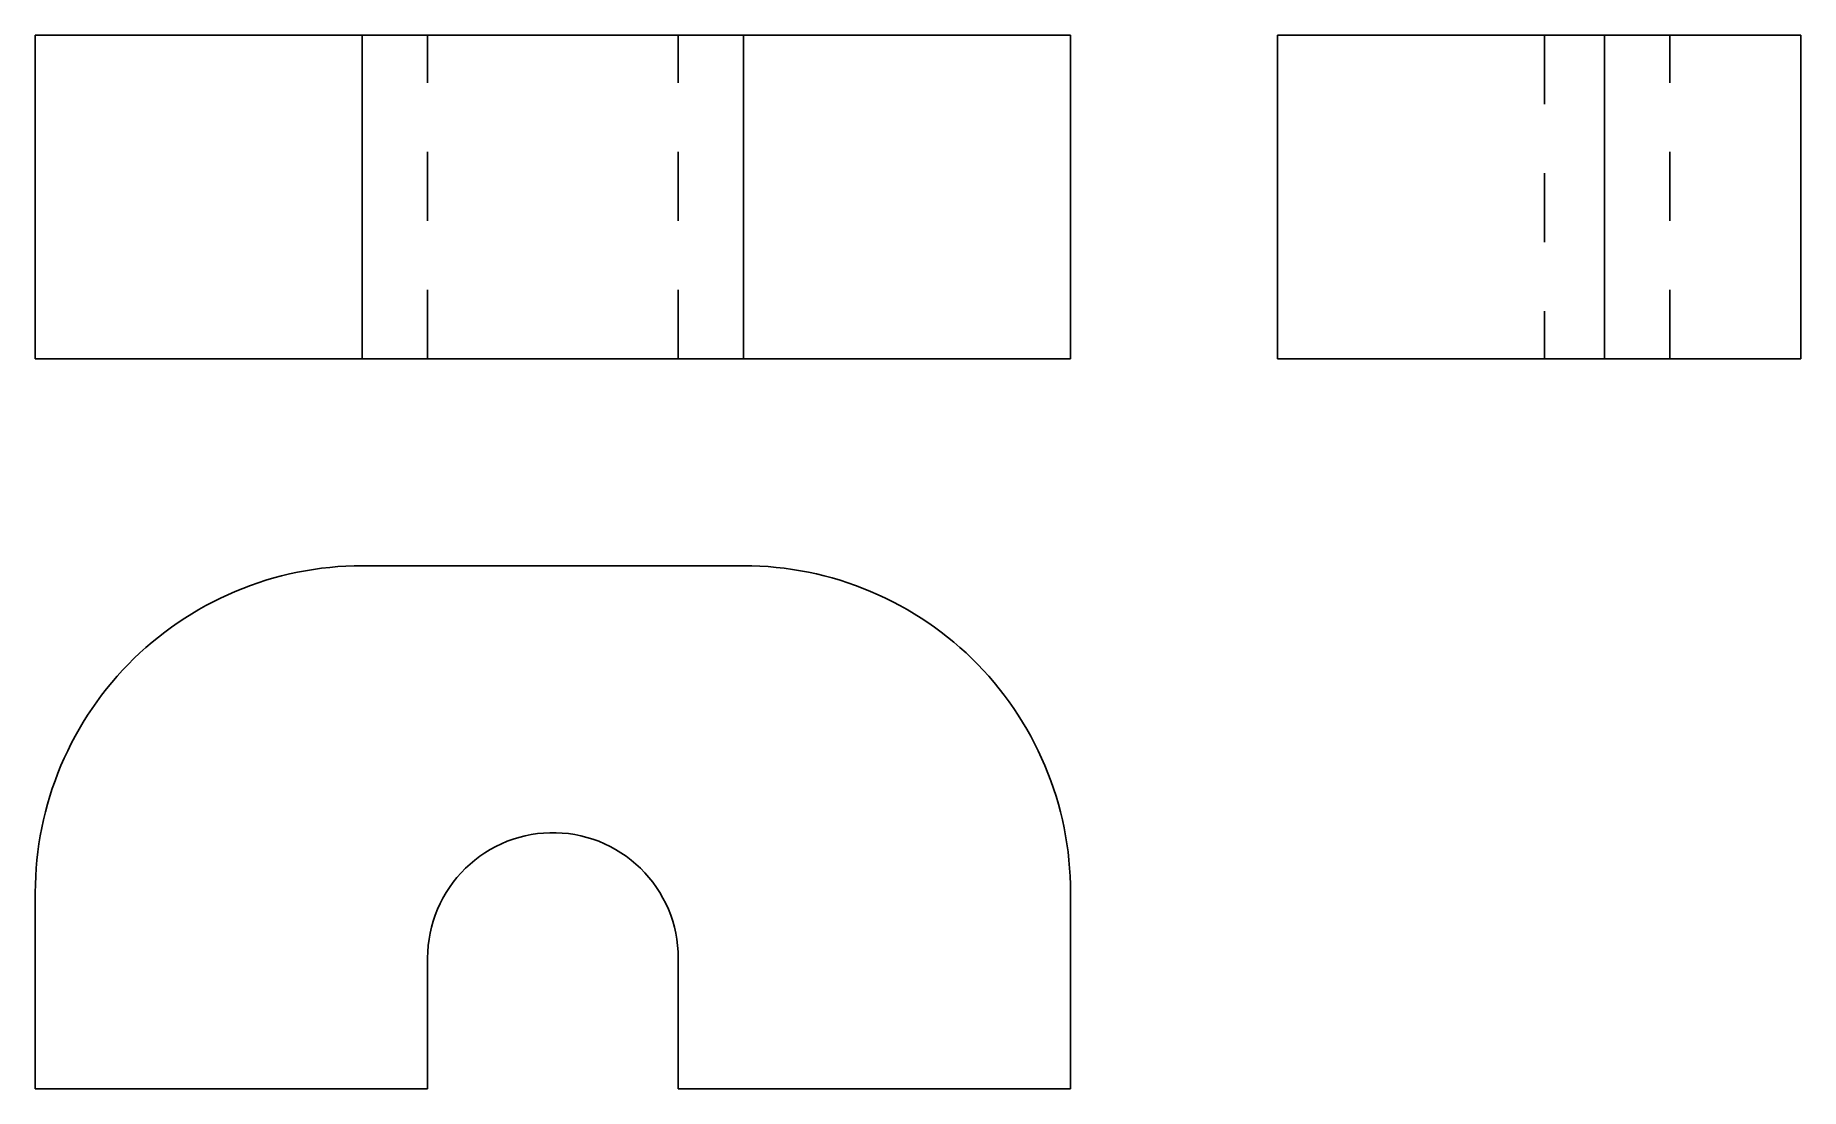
# Model space of a CAD drawing. Extents: x 0 to 2.56, y 0 to 1.53.
import ezdxf

# ---------------------------------------------------------------- set-up
doc = ezdxf.new("R2010")
doc.units = 0
doc.linetypes.add('HIDDEN', pattern=[0.075, 0.050025, -0.024975])
for name, color, linetype in [('FRONT', 7, 'CONTINUOUS'), ('FRONT_HID', 7, 'HIDDEN'), ('LEFT', 7, 'CONTINUOUS'), ('LEFT_HID', 7, 'HIDDEN'), ('TOP', 7, 'CONTINUOUS')]:
    doc.layers.add(name, color=color, linetype=linetype)

msp = doc.modelspace()

# ---------------------------------------------------------------- linework, layer by layer
at = {"layer": 'FRONT'}
for p, q in [((0, 1.057895), (0, 1.526645)), ((0.473684, 1.526645), (0, 1.526645)), ((1.026316, 1.526645), (0.473684, 1.526645)), ((0.473684, 1.057895), (0.473684, 1.526645)), ((1.5, 1.526645), (1.026316, 1.526645)), ((1.026316, 1.057895), (1.026316, 1.526645)), ((1.5, 1.057895), (1.5, 1.526645)), ((0.473684, 1.057895), (0, 1.057895)), ((1.026316, 1.057895), (0.473684, 1.057895)), ((1.5, 1.057895), (1.026316, 1.057895))]:
    msp.add_line(p, q, dxfattribs=at)
at = {"layer": 'FRONT_HID', "linetype": 'HIDDEN'}
for p, q in [((0, 1.526645), (0.568421, 1.526645)), ((0.568421, 1.057895), (0.568421, 1.526645)), ((0.568421, 1.057895), (0.568421, 1.526645)), ((0.568421, 1.526645), (0.931579, 1.526645)), ((0.931579, 1.057895), (0.931579, 1.526645)), ((0.931579, 1.057895), (0.931579, 1.526645)), ((0.931579, 1.526645), (1.5, 1.526645)), ((0, 1.057895), (0.568421, 1.057895)), ((0.568421, 1.057895), (0.931579, 1.057895)), ((0.931579, 1.057895), (1.5, 1.057895))]:
    msp.add_line(p, q, dxfattribs=at)
at = {"layer": 'LEFT'}
for p, q in [((1.8, 1.057895), (1.8, 1.526645)), ((1.8, 1.057895), (1.8, 1.526645)), ((1.8, 1.526645), (2.273684, 1.526645)), ((2.273684, 1.526645), (2.557895, 1.526645)), ((2.273684, 1.057895), (2.273684, 1.526645)), ((2.557895, 1.057895), (2.557895, 1.526645)), ((1.8, 1.057895), (2.273684, 1.057895)), ((2.273684, 1.057895), (2.557895, 1.057895))]:
    msp.add_line(p, q, dxfattribs=at)
at = {"layer": 'LEFT_HID', "linetype": 'HIDDEN'}
for p, q in [((2.368421, 1.526645), (2.186842, 1.526645)), ((2.186842, 1.526645), (2.368421, 1.526645)), ((2.186842, 1.526645), (2.186842, 1.057895)), ((2.557895, 1.526645), (2.368421, 1.526645)), ((2.368421, 1.526645), (2.557895, 1.526645)), ((2.368421, 1.057895), (2.368421, 1.526645)), ((2.368421, 1.057895), (2.368421, 1.526645)), ((2.368421, 1.057895), (2.186842, 1.057895)), ((2.186842, 1.057895), (2.368421, 1.057895)), ((2.557895, 1.057895), (2.368421, 1.057895)), ((2.368421, 1.057895), (2.557895, 1.057895))]:
    msp.add_line(p, q, dxfattribs=at)
at = {"layer": 'TOP'}
for p, q in [((0.356799, 0.743247), (0.345391, 0.74019)), ((0.36828, 0.746018), (0.356799, 0.743247)), ((0.379826, 0.748503), (0.36828, 0.746018)), ((0.39143, 0.750698), (0.379826, 0.748503)), ((0.403085, 0.752604), (0.39143, 0.750698)), ((0.414785, 0.754219), (0.403085, 0.752604)), ((0.42652, 0.755541), (0.414785, 0.754219)), ((0.438286, 0.75657), (0.42652, 0.755541)), ((0.450073, 0.757306), (0.438286, 0.75657)), ((0.461875, 0.757748), (0.450073, 0.757306)), ((0.473684, 0.757895), (0.461875, 0.757748)), ((1.026316, 0.757895), (0.473684, 0.757895)), ((1.038125, 0.757748), (1.026316, 0.757895)), ((1.049927, 0.757306), (1.038125, 0.757748)), ((1.061714, 0.75657), (1.049927, 0.757306)), ((1.07348, 0.755541), (1.061714, 0.75657)), ((1.085215, 0.754219), (1.07348, 0.755541)), ((1.096915, 0.752604), (1.085215, 0.754219)), ((1.10857, 0.750698), (1.096915, 0.752604)), ((1.120174, 0.748503), (1.10857, 0.750698)), ((1.13172, 0.746018), (1.120174, 0.748503)), ((1.143201, 0.743247), (1.13172, 0.746018)), ((1.154609, 0.74019), (1.143201, 0.743247)), ((0.289689, 0.720699), (0.278864, 0.715976)), ((0.300628, 0.725151), (0.289689, 0.720699)), ((0.311675, 0.729328), (0.300628, 0.725151)), ((0.322822, 0.733229), (0.311675, 0.729328)), ((0.334063, 0.73685), (0.322822, 0.733229)), ((0.345391, 0.74019), (0.334063, 0.73685)), ((1.165937, 0.73685), (1.154609, 0.74019)), ((1.177178, 0.733229), (1.165937, 0.73685)), ((1.188325, 0.729328), (1.177178, 0.733229)), ((1.199372, 0.725151), (1.188325, 0.729328)), ((1.210311, 0.720699), (1.199372, 0.725151)), ((1.221136, 0.715976), (1.210311, 0.720699)), ((0.236842, 0.694433), (0.226689, 0.688401)), ((0.247143, 0.70021), (0.236842, 0.694433)), ((0.257584, 0.705729), (0.247143, 0.70021)), ((0.26816, 0.710985), (0.257584, 0.705729)), ((0.278864, 0.715976), (0.26816, 0.710985)), ((1.23184, 0.710985), (1.221136, 0.715976)), ((1.242416, 0.705729), (1.23184, 0.710985)), ((1.252857, 0.70021), (1.242416, 0.705729)), ((1.263158, 0.694433), (1.252857, 0.70021)), ((1.273311, 0.688401), (1.263158, 0.694433)), ((0.197174, 0.668813), (0.187672, 0.6618)), ((0.206848, 0.675587), (0.197174, 0.668813)), ((0.216689, 0.682118), (0.206848, 0.675587)), ((0.226689, 0.688401), (0.216689, 0.682118)), ((1.283311, 0.682118), (1.273311, 0.688401)), ((1.293152, 0.675587), (1.283311, 0.682118)), ((1.302826, 0.668813), (1.293152, 0.675587)), ((1.312328, 0.6618), (1.302826, 0.668813)), ((0.169206, 0.647074), (0.160254, 0.63937)), ((0.178347, 0.654552), (0.169206, 0.647074)), ((0.187672, 0.6618), (0.178347, 0.654552)), ((1.321653, 0.654552), (1.312328, 0.6618)), ((1.330794, 0.647074), (1.321653, 0.654552)), ((1.339746, 0.63937), (1.330794, 0.647074)), ((0.134589, 0.614954), (0.126449, 0.606398)), ((0.14294, 0.623305), (0.134589, 0.614954)), ((0.151497, 0.631446), (0.14294, 0.623305)), ((0.160254, 0.63937), (0.151497, 0.631446)), ((1.348503, 0.631446), (1.339746, 0.63937)), ((1.35706, 0.623305), (1.348503, 0.631446)), ((1.365411, 0.614954), (1.35706, 0.623305)), ((1.373551, 0.606398), (1.365411, 0.614954)), ((0.110821, 0.588689), (0.103343, 0.579548)), ((0.118525, 0.597641), (0.110821, 0.588689)), ((0.126449, 0.606398), (0.118525, 0.597641)), ((1.381475, 0.597641), (1.373551, 0.606398)), ((1.389179, 0.588689), (1.381475, 0.597641)), ((1.396657, 0.579548), (1.389179, 0.588689)), ((0.096095, 0.570223), (0.089082, 0.560721)), ((0.103343, 0.579548), (0.096095, 0.570223)), ((1.403905, 0.570223), (1.396657, 0.579548)), ((1.410918, 0.560721), (1.403905, 0.570223)), ((0.075777, 0.541206), (0.069494, 0.531206)), ((0.082308, 0.551046), (0.075777, 0.541206)), ((0.089082, 0.560721), (0.082308, 0.551046)), ((1.417692, 0.551046), (1.410918, 0.560721)), ((1.424223, 0.541206), (1.417692, 0.551046)), ((1.430506, 0.531206), (1.424223, 0.541206)), ((0.063462, 0.521053), (0.057685, 0.510752)), ((0.069494, 0.531206), (0.063462, 0.521053)), ((1.436538, 0.521053), (1.430506, 0.531206)), ((1.442315, 0.510752), (1.436538, 0.521053)), ((0.046909, 0.489734), (0.041918, 0.479031)), ((0.052166, 0.50031), (0.046909, 0.489734)), ((0.057685, 0.510752), (0.052166, 0.50031)), ((1.447834, 0.50031), (1.442315, 0.510752)), ((1.453091, 0.489734), (1.447834, 0.50031)), ((1.458082, 0.479031), (1.453091, 0.489734)), ((0.037195, 0.468206), (0.032744, 0.457267)), ((0.041918, 0.479031), (0.037195, 0.468206)), ((1.462805, 0.468206), (1.458082, 0.479031)), ((1.467256, 0.457267), (1.462805, 0.468206)), ((0.024666, 0.435073), (0.021044, 0.423831)), ((0.028567, 0.44622), (0.024666, 0.435073)), ((0.032744, 0.457267), (0.028567, 0.44622)), ((1.471433, 0.44622), (1.467256, 0.457267)), ((1.475334, 0.435073), (1.471433, 0.44622)), ((1.478956, 0.423831), (1.475334, 0.435073)), ((0.017704, 0.412503), (0.014648, 0.401096)), ((0.021044, 0.423831), (0.017704, 0.412503)), ((1.482296, 0.412503), (1.478956, 0.423831)), ((1.485352, 0.401096), (1.482296, 0.412503)), ((0.011876, 0.389615), (0.009392, 0.378069)), ((0.014648, 0.401096), (0.011876, 0.389615)), ((1.488124, 0.389615), (1.485352, 0.401096)), ((1.490608, 0.378069), (1.488124, 0.389615)), ((0.007196, 0.366465), (0.005291, 0.354809)), ((0.009392, 0.378069), (0.007196, 0.366465)), ((0.675319, 0.354984), (0.683662, 0.358501)), ((0.683662, 0.358501), (0.69217, 0.361597)), ((0.69217, 0.361597), (0.700821, 0.364266)), ((0.700821, 0.364266), (0.709595, 0.3665)), ((0.709595, 0.3665), (0.718469, 0.368294)), ((0.718469, 0.368294), (0.727422, 0.369643)), ((0.727422, 0.369643), (0.736431, 0.370545)), ((0.736431, 0.370545), (0.745473, 0.370996)), ((0.745473, 0.370996), (0.754527, 0.370996)), ((0.754527, 0.370996), (0.763569, 0.370545)), ((0.763569, 0.370545), (0.772578, 0.369643)), ((0.772578, 0.369643), (0.781531, 0.368294)), ((0.781531, 0.368294), (0.790405, 0.3665)), ((0.790405, 0.3665), (0.799179, 0.364266)), ((0.799179, 0.364266), (0.80783, 0.361597)), ((0.80783, 0.361597), (0.816338, 0.358501)), ((0.816338, 0.358501), (0.824681, 0.354984)), ((1.492804, 0.366465), (1.490608, 0.378069)), ((1.494709, 0.354809), (1.492804, 0.366465)), ((0.003676, 0.34311), (0.002354, 0.331374)), ((0.005291, 0.354809), (0.003676, 0.34311)), ((0.636787, 0.331438), (0.644004, 0.336905)), ((0.644004, 0.336905), (0.651485, 0.342005)), ((0.651485, 0.342005), (0.659211, 0.346726)), ((0.659211, 0.346726), (0.667162, 0.351056)), ((0.667162, 0.351056), (0.675319, 0.354984)), ((0.824681, 0.354984), (0.832838, 0.351056)), ((0.832838, 0.351056), (0.840789, 0.346726)), ((0.840789, 0.346726), (0.848515, 0.342005)), ((0.848515, 0.342005), (0.855996, 0.336905)), ((0.855996, 0.336905), (0.863213, 0.331438)), ((1.496324, 0.34311), (1.494709, 0.354809)), ((1.497646, 0.331374), (1.496324, 0.34311)), ((0.000589, 0.307822), (0.000147, 0.29602)), ((0.001325, 0.319609), (0.000589, 0.307822)), ((0.002354, 0.331374), (0.001325, 0.319609)), ((0.610902, 0.30619), (0.616893, 0.312979)), ((0.616893, 0.312979), (0.623215, 0.31946)), ((0.623215, 0.31946), (0.629852, 0.325618)), ((0.629852, 0.325618), (0.636787, 0.331438)), ((0.863213, 0.331438), (0.870148, 0.325618)), ((0.870148, 0.325618), (0.876785, 0.31946)), ((0.876785, 0.31946), (0.883107, 0.312979)), ((0.883107, 0.312979), (0.889098, 0.30619)), ((1.498675, 0.319609), (1.497646, 0.331374)), ((1.499411, 0.307822), (1.498675, 0.319609)), ((1.499853, 0.29602), (1.499411, 0.307822)), ((0.000147, 0.29602), (0, 0.284211)), ((0, 0.284211), (0, 0)), ((0.590533, 0.276315), (0.59506, 0.284155)), ((0.59506, 0.284155), (0.599972, 0.291761)), ((0.599972, 0.291761), (0.605258, 0.299112)), ((0.605258, 0.299112), (0.610902, 0.30619)), ((0.889098, 0.30619), (0.894742, 0.299112)), ((0.894742, 0.299112), (0.900028, 0.291761)), ((0.900028, 0.291761), (0.90494, 0.284155)), ((0.90494, 0.284155), (0.909467, 0.276315)), ((1.5, 0.284211), (1.499853, 0.29602)), ((1.5, 0), (1.5, 0.284211)), ((0.579372, 0.251577), (0.582679, 0.260005)), ((0.582679, 0.260005), (0.586403, 0.268258)), ((0.586403, 0.268258), (0.590533, 0.276315)), ((0.909467, 0.276315), (0.913597, 0.268258)), ((0.913597, 0.268258), (0.917321, 0.260005)), ((0.917321, 0.260005), (0.920628, 0.251577)), ((0.572021, 0.225453), (0.574036, 0.23428)), ((0.574036, 0.23428), (0.576488, 0.242995)), ((0.576488, 0.242995), (0.579372, 0.251577)), ((0.920628, 0.251577), (0.923512, 0.242995)), ((0.923512, 0.242995), (0.925964, 0.23428)), ((0.925964, 0.23428), (0.927979, 0.225453)), ((0.568647, 0.198525), (0.569323, 0.207553)), ((0.569323, 0.207553), (0.570449, 0.216537)), ((0.570449, 0.216537), (0.572021, 0.225453)), ((0.927979, 0.225453), (0.929551, 0.216537)), ((0.929551, 0.216537), (0.930677, 0.207553)), ((0.930677, 0.207553), (0.931353, 0.198525)), ((0.568421, 0.189474), (0.568647, 0.198525)), ((0.568421, 0), (0.568421, 0.189474)), ((0.931353, 0.198525), (0.931579, 0.189474)), ((0.931579, 0.189474), (0.931579, 0)), ((0, 0), (0.568421, 0)), ((0.931579, 0), (1.5, 0))]:
    msp.add_line(p, q, dxfattribs=at)

doc.saveas('drawing.dxf')
